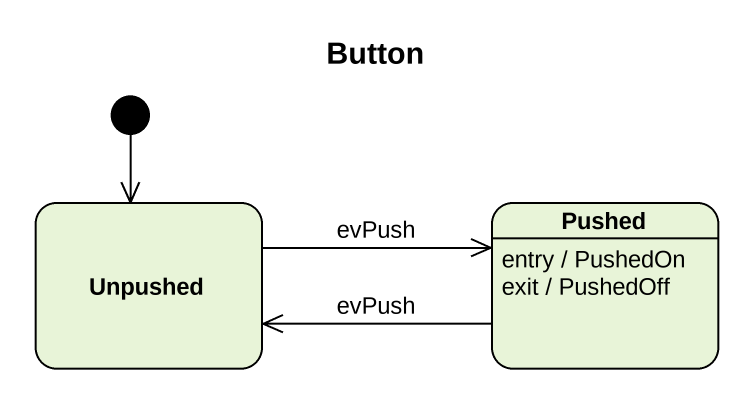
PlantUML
@startuml
title Button
hide empty description
state Unpushed
state Pushed
Pushed : entry / PushedOn
Pushed : exit / PushedOff
[*] --> Unpushed
Unpushed -right-> Pushed : evPush
Pushed -left-> Unpushed : evPush
@enduml
